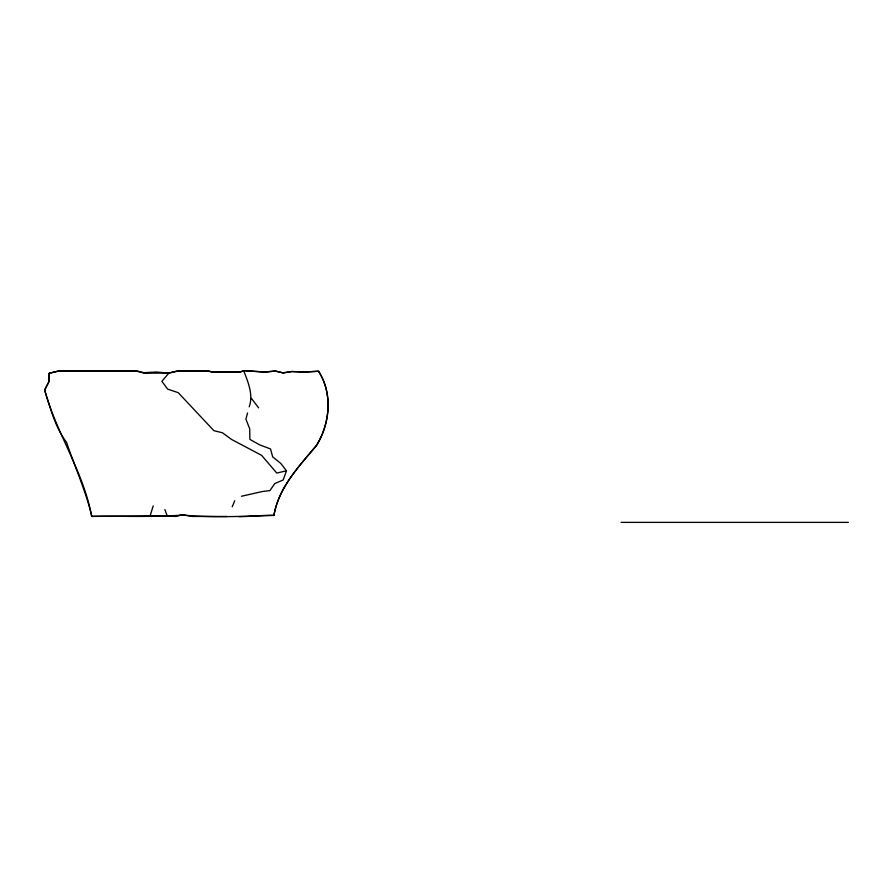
<?xml version="1.0" encoding="UTF-8"?>
<svg xmlns="http://www.w3.org/2000/svg" width="893" height="893" viewBox="0 0 893 893"><rect width="100%" height="100%" fill="white"/><g stroke="black" fill="none" stroke-linecap="round" stroke-linejoin="round"><path stroke-width="1.34" d="M249.18 406.806C253.634 394.829 247.941 381.936 243.677 370.628L240.25 372.046L211.92 372.013L207.745 370.807L177.908 370.807L168.9 373.028L156.364 372.035L143.896 372.649L136.116 370.818L59.385 370.841L49.182 373.263L49.082 381.378L44.65 390.062C50.455 408.112 54.931 427.021 66.595 442.415C74.833 467.05 85.84 490.893 91.812 516.355C122.107 515.92 152.446 517.404 182.418 515.071C212.746 517.895 243.555 516.254 273.917 515.406C278.772 487.154 298.954 466.347 316.658 445.306C330.176 423.483 332.81 393.556 318.589 371.187L304.48 372.046L291.855 371.555L283.092 372.861L275.345 371.03L264.908 372.057L243.677 370.628L240.262 372.046L212.143 372.024L207.846 370.818L178.287 371.03M247.562 412.968L245.899 419.163L249.727 428.863L249.861 439.378L259.64 444.848L270.534 448.956L272.689 456.903L280.67 463.322L286.474 470.801L283.17 479.965L274.787 483.559L269.932 490.592L262.386 491.518L241.478 496.251M150.113 515.808L153.194 505.94M232.202 506.777L234.747 500.739M176.948 371.321L168.9 373.062L161.879 381.289L167.638 389.102L178.232 392.674L213.873 430.66L222.435 432.781L231.477 439.401L261.627 455.363L276.785 473.067L286.474 470.801M238.911 516.645C250.587 516.701 262.375 515.004 273.928 515.406C278.75 487.187 299.155 466.447 316.569 445.239C329.908 423.405 333 393.445 318.444 371.276L304.48 372.035L291.911 371.51L283.003 372.917L275.345 371.041L264.92 372.046L243.677 370.628M621.115 522.372L848.35 522.372M226.956 516.478L192.241 516.444L182.217 514.625L176.301 516.444L160.628 515.841L91.655 516.411C83.518 471.571 56.516 433.618 44.65 390.062L49.082 381.378L49.148 373.285L59.385 370.841L136.863 371.187L144.298 373.207L168.9 373.062M251.324 398.267L258.602 407.822M164.87 509.535L167.058 515.507"/></g></svg>
